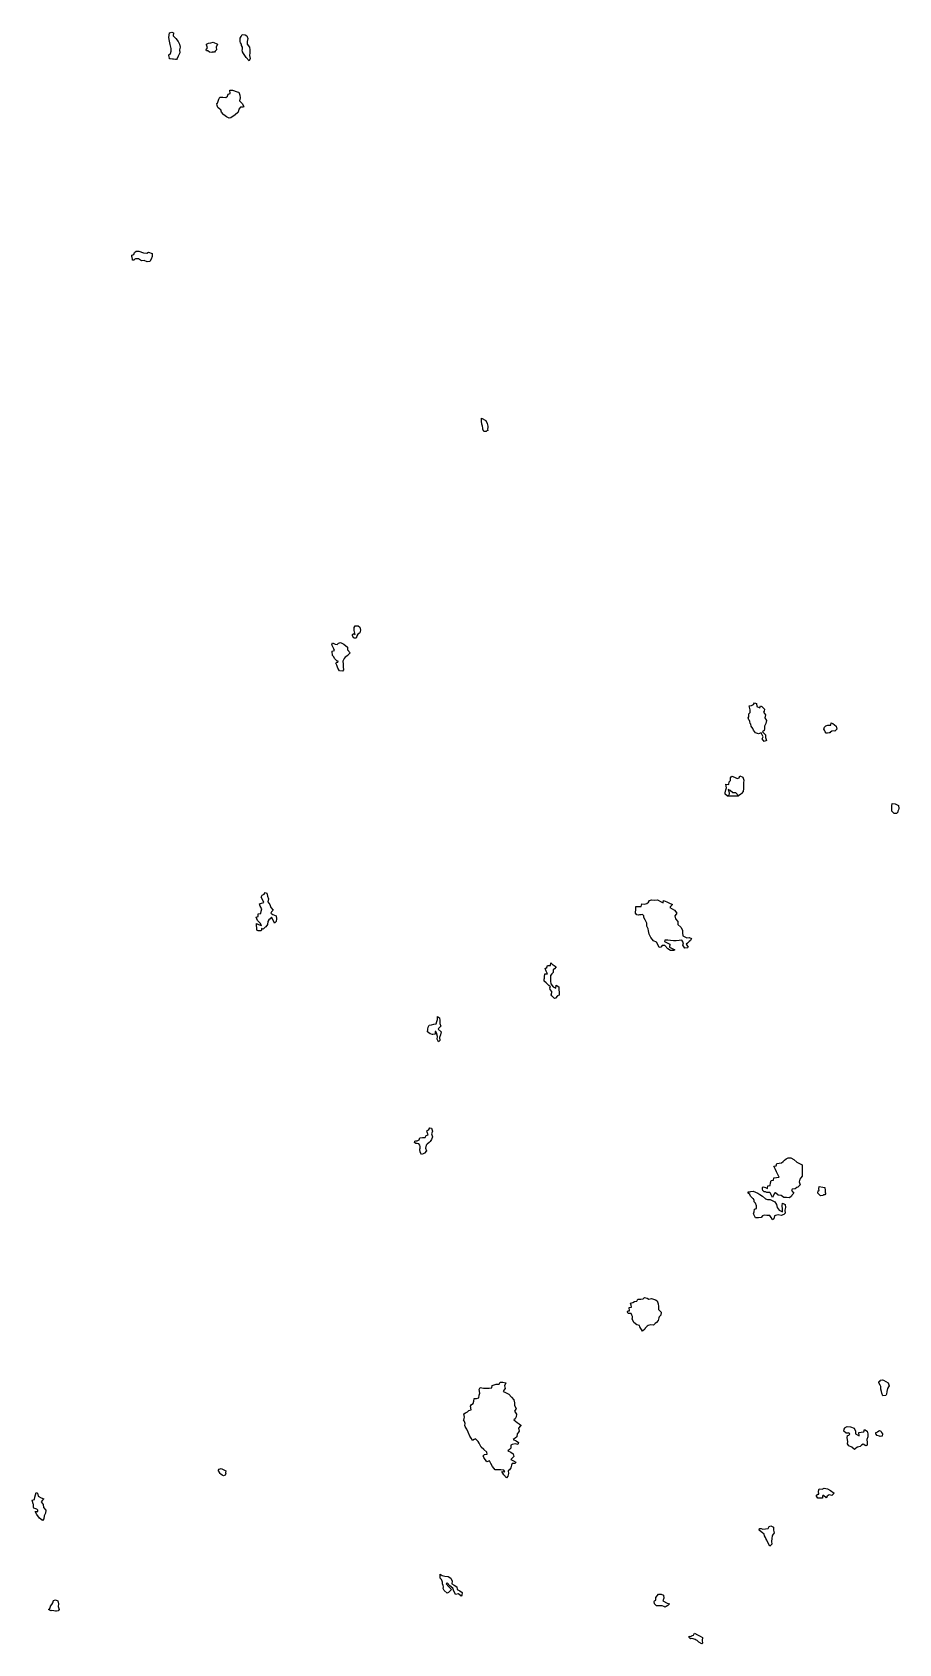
# Model space of a CAD drawing. Extents: x 450006 to 454999, y 6465006 to 6474995.
# Drawn here: x 452512 to 453124, y 6469401 to 6470539 of the extents above; entities that cross this region are included whole.
import ezdxf

# ---------------------------------------------------------------- set-up
doc = ezdxf.new("R2010")
doc.units = 0

msp = doc.modelspace()

# ---------------------------------------------------------------- linework, layer by layer
at = {"layer": '1010'}
for points in [[(452609, 6470520.58), (452608.68, 6470521), (452608.78, 6470521.2), (452608.34, 6470523), (452608.4, 6470523.58), (452609.58, 6470524.4), (452609.94, 6470526.04), (452610, 6470527.98), (452609.16, 6470530.82), (452609, 6470532), (452608.74, 6470533.24), (452608.32, 6470535.66), (452608.52, 6470537.46), (452608.9, 6470539.08), (452610.52, 6470539.46), (452611.72, 6470539), (452611.32, 6470537), (452613.24, 6470535), (452614.82, 6470533), (452615.9, 6470531), (452616.34, 6470529), (452615.92, 6470527), (452616, 6470525), (452615.28, 6470523), (452615, 6470522.6), (452614.18, 6470521), (452613.7, 6470520.28), (452613, 6470520.28), (452611.54, 6470520.44), (452611, 6470520.32), (452609.3, 6470520.68), (452609, 6470520.58), (452609, 6470520.58)], [(452659, 6470531.94), (452658.7, 6470533), (452658.68, 6470533.3), (452658.68, 6470535), (452658.72, 6470535.26), (452659.54, 6470536.44), (452660.16, 6470537.82), (452662.28, 6470537.7), (452663.54, 6470537), (452664.1, 6470535), (452663.74, 6470533), (452663.76, 6470531), (452665.38, 6470529), (452665.54, 6470527), (452665.56, 6470525), (452665.44, 6470523), (452665.72, 6470521), (452665, 6470519.34), (452663, 6470521.58), (452661, 6470524.5), (452660.48, 6470525.5), (452660.16, 6470527), (452660.46, 6470527.52), (452660.32, 6470529), (452659.78, 6470530.2), (452659.78, 6470531), (452659, 6470531.94), (452659, 6470531.94)], [(452635, 6470526.38), (452634.62, 6470527), (452634.74, 6470527.24), (452635, 6470527.48), (452635.6, 6470528.38), (452635, 6470530.5), (452634.86, 6470531.12), (452636.32, 6470531.66), (452637.9, 6470532.08), (452639.64, 6470532.34), (452642.72, 6470531), (452641.68, 6470529), (452641.98, 6470527), (452641, 6470526), (452640.64, 6470525.34), (452639, 6470525.34), (452638.74, 6470525.24), (452637, 6470525.34), (452635.78, 6470526.2), (452635, 6470526.38), (452635, 6470526.38)], [(452643, 6470486.38), (452642.68, 6470487), (452642.4, 6470487.58), (452642.34, 6470489), (452642.74, 6470489.24), (452643.3, 6470490.68), (452643.76, 6470492.22), (452644.36, 6470493.62), (452646.44, 6470493.54), (452648.54, 6470493.44), (452649.8, 6470494.18), (452650.36, 6470495.62), (452651.7, 6470496.28), (452651.44, 6470498.54), (452653.42, 6470498.56), (452656.56, 6470497.42), (452657.78, 6470497), (452658.56, 6470495), (452658.66, 6470493), (452658.18, 6470491), (452660.1, 6470489), (452661.34, 6470487), (452661, 6470486.4), (452659, 6470486.5), (452657.74, 6470485), (452657.42, 6470483), (452657, 6470482.78), (452655.12, 6470481), (452655, 6470480.74), (452653, 6470479.72), (452652.04, 6470479), (452651, 6470478.84), (452649, 6470479.56), (452647.2, 6470481), (452647, 6470481.24), (452645.64, 6470483), (452645, 6470484.54), (452644.48, 6470485), (452643, 6470486.38), (452643, 6470486.38)], [(452583, 6470378.46), (452582.4, 6470379), (452582.58, 6470379.4), (452582.16, 6470381), (452582.16, 6470381.82), (452583.52, 6470382.46), (452584.06, 6470383.92), (452585.32, 6470384.66), (452587.24, 6470384.74), (452590.38, 6470383.6), (452592.72, 6470383.26), (452593.96, 6470384.02), (452596.56, 6470383), (452596.66, 6470381), (452595.8, 6470379), (452595, 6470377.44), (452593, 6470377.16), (452591, 6470378.06), (452589, 6470378.02), (452587, 6470379.4), (452586.64, 6470379.34), (452585, 6470379.34), (452584.66, 6470379.32), (452584.28, 6470379), (452583.52, 6470378.46), (452583, 6470378.46), (452583, 6470378.46)], [(452831, 6470257.4), (452830.22, 6470259), (452830.32, 6470259.66), (452830, 6470261), (452829.54, 6470262.44), (452829.32, 6470264.66), (452829.32, 6470266.66), (452832.46, 6470265), (452833.4, 6470263), (452833.78, 6470261), (452833.72, 6470260.26), (452833.58, 6470259), (452833.9, 6470258.08), (452833, 6470257.82), (452832.62, 6470257.36), (452831, 6470257.4), (452831, 6470257.4)], [(452739, 6470111.38), (452738.2, 6470113), (452738.04, 6470113.94), (452739, 6470114.64), (452740, 6470113.98), (452739.24, 6470116.74), (452739.24, 6470118.74), (452739.96, 6470120.02), (452742.08, 6470119.9), (452743.36, 6470119), (452743.76, 6470117), (452743.28, 6470115), (452743, 6470114.74), (452741.9, 6470114.08), (452741.2, 6470113), (452741.32, 6470112.66), (452741, 6470112), (452740.64, 6470111.34), (452739, 6470111.38), (452739, 6470111.38)], [(452725, 6470098.04), (452723.9, 6470099), (452723.9, 6470100.08), (452723.78, 6470101), (452723.78, 6470102.2), (452725.4, 6470102.58), (452725, 6470103.76), (452723.46, 6470106.52), (452724, 6470107.98), (452725.98, 6470107), (452727.24, 6470106.74), (452728.14, 6470107.84), (452729.68, 6470108.3), (452732, 6470107), (452734.64, 6470105), (452734.6, 6470103), (452736.58, 6470101), (452735, 6470099.4), (452734.74, 6470099), (452733, 6470097.82), (452732.36, 6470097), (452731.4, 6470095), (452731.48, 6470093), (452731.5, 6470091), (452731.8, 6470089), (452731, 6470087.98), (452729, 6470088.14), (452727.8, 6470090.18), (452727, 6470092.12), (452726.38, 6470093.6), (452727, 6470094.22), (452727.68, 6470094.3), (452728, 6470095), (452727, 6470095.32), (452725.4, 6470097), (452725, 6470098.04), (452725, 6470098.04)], [(453019, 6470052.28), (453018.74, 6470053), (453018.36, 6470053.62), (453017.84, 6470055), (453018.24, 6470055.74), (453018.22, 6470057.76), (453019.16, 6470058.82), (453019.24, 6470060.74), (453019, 6470061.62), (453018.6, 6470063.38), (453020.18, 6470063.8), (453021.52, 6470064.46), (453022.36, 6470065.62), (453023.66, 6470065), (453023.82, 6470063), (453026.04, 6470061.94), (453026.46, 6470063.52), (453027.44, 6470063), (453029.42, 6470061), (453029, 6470059.6), (453028.58, 6470059), (453029.98, 6470057), (453029.68, 6470055), (453030.64, 6470053), (453030.38, 6470051), (453029.44, 6470049), (453029.24, 6470047), (453029, 6470046.08), (453027.9, 6470045), (453030.06, 6470043), (453030.08, 6470041), (453030.66, 6470039), (453029, 6470038.18), (453027.72, 6470040.26), (453028.32, 6470041.66), (453027, 6470044.4), (453025, 6470043.76), (453023, 6470044.32), (453021.6, 6470046.38), (453021.32, 6470047), (453021, 6470047.36), (453019.88, 6470049), (453019.58, 6470050.4), (453019.28, 6470051), (453019, 6470052.28), (453019, 6470052.28)], [(453073, 6470044.18), (453072.14, 6470045), (453071.74, 6470046.24), (453071.3, 6470047), (453071.7, 6470048.28), (453072.6, 6470049.38), (453074.12, 6470049.86), (453076.16, 6470049.82), (453076.5, 6470051.48), (453077.52, 6470051), (453079.98, 6470049), (453080.36, 6470047), (453079, 6470045.62), (453077, 6470045.9), (453076.72, 6470045.26), (453076.02, 6470045), (453075.62, 6470044.36), (453075, 6470044.44), (453073.78, 6470044.2), (453073, 6470044.18), (453073, 6470044.18)], [(453003, 6469999.98), (453001.58, 6470001), (453001.54, 6470002.44), (453001.68, 6470003), (453001.96, 6470004.02), (453002.44, 6470005.54), (453001.96, 6470008.02), (453004.16, 6470007.82), (453004.3, 6470009.68), (453005.32, 6470010.66), (453005.42, 6470012.56), (453006.24, 6470013.74), (453008.18, 6470013), (453009.96, 6470012.02), (453011.34, 6470012.64), (453012, 6470013.98), (453013.98, 6470013), (453014.64, 6470011), (453014.54, 6470009), (453014.46, 6470007), (453014.52, 6470005), (453014.32, 6470003), (453013, 6470001.52), (453012.58, 6470001), (453011, 6469999.88)], [(453011, 6469999.88), (453009, 6470002), (453007, 6470002), (453005, 6470003.52), (453003.7, 6470004.28), (453004.02, 6470003), (453004.3, 6470001.68), (453004.44, 6470001), (453003.82, 6470000.16), (453003, 6469999.98)], [(453003, 6469999.98), (453011, 6469999.88)], [(453003, 6469999.98), (453003, 6469999.98)], [(453121, 6469987.42), (453119.32, 6469989), (453119.34, 6469990.64), (453119.24, 6469991), (453119.22, 6469992.76), (453119.46, 6469994.52), (453121.74, 6469994.24), (453124.06, 6469993), (453124.24, 6469991), (453124.02, 6469989.96), (453123.62, 6469989), (453123.66, 6469988.32), (453123, 6469987.78), (453122.66, 6469987.32), (453121, 6469987.42), (453121, 6469987.42)], [(452671, 6469904.62), (452670.56, 6469905), (452670.56, 6469905.42), (452670.56, 6469907), (452670.36, 6469907.62), (452670.38, 6469909.6), (452671.7, 6469909), (452673.84, 6469908.14), (452673, 6469909.84), (452671, 6469911.86), (452669.96, 6469914.02), (452671.48, 6469914.5), (452671.54, 6469916.44), (452673.24, 6469916.74), (452673.62, 6469918.36), (452674, 6469919.98), (452673, 6469922), (452672.44, 6469923.54), (452673.9, 6469924.08), (452675.46, 6469924.52), (452675, 6469925.62), (452673.68, 6469928.3), (452674.28, 6469929.7), (452675.68, 6469930.3), (452676.52, 6469931.46), (452677.68, 6469931), (452677.98, 6469929), (452678.76, 6469927), (452678.28, 6469925), (452679.78, 6469923), (452680.42, 6469921), (452681.98, 6469919), (452681, 6469918), (452680.44, 6469917), (452681.86, 6469916.12), (452684.12, 6469915), (452684.48, 6469913), (452684.22, 6469911), (452683, 6469909.86), (452681.96, 6469912.02), (452681, 6469914.2), (452679.84, 6469913), (452679, 6469912.28), (452678.42, 6469911), (452678.18, 6469909), (452677, 6469907.4), (452676.4, 6469907), (452675, 6469905.7), (452673.86, 6469906.12), (452673.86, 6469905), (452673.4, 6469904.58), (452673, 6469904.48), (452671.54, 6469904.44), (452671, 6469904.62), (452671, 6469904.62)], [(452939, 6469915.84), (452938.12, 6469917), (452938.06, 6469917.92), (452938.34, 6469919), (452938.34, 6469919.64), (452938.3, 6469921.68), (452940.22, 6469921.76), (452942.24, 6469921.74), (452942.54, 6469923.44), (452944.56, 6469923.42), (452946.24, 6469923.74), (452947.32, 6469924.66), (452948.04, 6469925.94), (452949.58, 6469926.4), (452951.9, 6469926.08), (452953.7, 6469926.28), (452956.28, 6469925), (452957.8, 6469924.18), (452958, 6469925.98), (452960.28, 6469925), (452961.68, 6469924.3), (452964.3, 6469923), (452963, 6469921.68), (452962.48, 6469921), (452964, 6469919.98), (452965.66, 6469919), (452967.4, 6469917), (452967, 6469916.34), (452966, 6469915), (452966.34, 6469913), (452968.18, 6469911), (452967.98, 6469909), (452970.18, 6469907), (452971.44, 6469905), (452971.42, 6469903), (452971.6, 6469901), (452974.38, 6469899.6), (452976.12, 6469899.86), (452977.84, 6469899), (452977, 6469897.64), (452976.14, 6469897), (452975, 6469895.8), (452973.98, 6469895), (452975.46, 6469893), (452975, 6469892.48), (452973, 6469892.2), (452971.72, 6469894.26), (452972, 6469895.98), (452971, 6469897.78), (452969, 6469897.64), (452967, 6469897.42), (452965, 6469897.46), (452963, 6469897.54), (452961, 6469897.98), (452959, 6469897.82), (452958.66, 6469897), (452959.58, 6469896.4), (452962.4, 6469895), (452962.16, 6469893), (452964, 6469891.98), (452965.98, 6469891), (452965, 6469890.64), (452963, 6469890.46), (452961, 6469891.82), (452959, 6469894), (452957, 6469894), (452955.98, 6469893), (452955, 6469892.74), (452954.66, 6469893.32), (452953, 6469896.5), (452951, 6469897.38), (452949, 6469899.76), (452947.86, 6469902.12), (452947.4, 6469904.58), (452947, 6469905.78), (452946.18, 6469907.8), (452946.2, 6469909.78), (452945, 6469912.24), (452944, 6469913.98), (452944, 6469915), (452943, 6469915.9), (452942.18, 6469915.8), (452941, 6469915.8), (452940.36, 6469915.62), (452939, 6469915.84), (452939, 6469915.84)], [(452875, 6469867.64), (452873.64, 6469869), (452873.64, 6469870.34), (452873.94, 6469871), (452873.94, 6469872.04), (452874, 6469873.98), (452876, 6469873.98), (452875, 6469875.92), (452874.2, 6469877.78), (452875.44, 6469878.54), (452876, 6469879.98), (452878.02, 6469879.96), (452878.24, 6469881.74), (452879.38, 6469881), (452882.08, 6469879), (452881, 6469877.7), (452880.08, 6469877), (452879.94, 6469875), (452879, 6469874), (452877.98, 6469873), (452877.98, 6469871), (452877.98, 6469869), (452878.22, 6469867), (452879.98, 6469865), (452881.92, 6469864.06), (452882, 6469865.98), (452883.98, 6469865), (452884.06, 6469863), (452884.16, 6469861), (452884.14, 6469859), (452883, 6469858.46), (452881.7, 6469857), (452881, 6469856.72), (452879, 6469858.56), (452878.64, 6469859.34), (452879.14, 6469860.84), (452879, 6469861.7), (452877.9, 6469863), (452877.66, 6469864.32), (452878, 6469865), (452877, 6469865.76), (452875.76, 6469867), (452875, 6469867.64), (452875, 6469867.64)], [(452793, 6469831.76), (452791.24, 6469833), (452791.28, 6469834.7), (452791.46, 6469835), (452791.52, 6469836.46), (452792.24, 6469837.74), (452794, 6469837.98), (452795.54, 6469838.44), (452797.34, 6469838.64), (452797.68, 6469840.3), (452798.16, 6469841.82), (452798.16, 6469843.82), (452799.68, 6469843), (452799.98, 6469841), (452799.9, 6469839), (452800.64, 6469837), (452799, 6469835.34), (452798.74, 6469835), (452800.7, 6469833), (452800.38, 6469831), (452799.7, 6469829), (452799.98, 6469827), (452799, 6469826), (452798, 6469827.98), (452798.24, 6469829.74), (452797.5, 6469832.48), (452797, 6469833.32), (452796.56, 6469833.42), (452796.56, 6469833), (452796.48, 6469831.5), (452795, 6469831.32), (452794.74, 6469831.24), (452793, 6469831.76), (452793, 6469831.76)], [(452783, 6469754.12), (452782, 6469755), (452782.12, 6469755.86), (452783, 6469755.98), (452783.88, 6469756.1), (452785.2, 6469756.78), (452785.72, 6469758.26), (452787.54, 6469758.44), (452789.52, 6469758.46), (452790.18, 6469759.8), (452791.7, 6469760.28), (452791, 6469762.2), (452790.74, 6469763.24), (452791.98, 6469764), (452792.74, 6469765.24), (452793.98, 6469765), (452794.58, 6469763), (452794.02, 6469761), (452794.66, 6469759), (452794.06, 6469757), (452793, 6469755.72), (452792.28, 6469755), (452791, 6469753.7), (452790.14, 6469753), (452789.64, 6469751), (452790.4, 6469749), (452789, 6469747.34), (452787.98, 6469747), (452787, 6469746.38), (452786, 6469747.98), (452785.76, 6469750.22), (452786.08, 6469751), (452786, 6469751.98), (452785.74, 6469753), (452785, 6469753.96), (452783.9, 6469754.08), (452783, 6469754.12), (452783, 6469754.12)], [(453029, 6469720.04), (453028.16, 6469721), (453028, 6469721.98), (453028, 6469723), (453028.42, 6469723.56), (453029.98, 6469723), (453031.5, 6469722.48), (453031.72, 6469724.26), (453033.4, 6469724.58), (453033.48, 6469726.5), (453034, 6469727.98), (453035.68, 6469728.3), (453036, 6469729.98), (453037.72, 6469730.26), (453039.64, 6469730.34), (453039, 6469731.84), (453037.84, 6469734.14), (453037, 6469735.9), (453035.9, 6469738.08), (453037.66, 6469738.32), (453038, 6469739.98), (453039.62, 6469740.36), (453041.34, 6469740.64), (453042.54, 6469741.44), (453043.58, 6469742.4), (453044.54, 6469743.44), (453045.98, 6469744), (453048, 6469743.98), (453049.98, 6469743), (453052.14, 6469741), (453054, 6469739.98), (453055.98, 6469739), (453055.98, 6469737), (453056, 6469735), (453055.98, 6469733), (453055.98, 6469731), (453055, 6469730), (453054.36, 6469729), (453053.76, 6469727), (453054.64, 6469725), (453053, 6469723.34), (453052.28, 6469723), (453051, 6469722.22), (453049, 6469722), (453048.46, 6469721), (453049.98, 6469719), (453049, 6469718), (453048.36, 6469717), (453047, 6469715.76), (453045, 6469716), (453043, 6469716), (453041, 6469717.42), (453039, 6469717.66), (453037, 6469719.34), (453036.44, 6469719), (453035.52, 6469717), (453035, 6469716), (453034, 6469717.98), (453033.54, 6469719), (453033, 6469719.5), (453032.52, 6469719.46), (453031, 6469719.46), (453029.98, 6469720), (453029, 6469720.04), (453029, 6469720.04)], [(453019, 6469718.08), (453017.84, 6469719), (453017.84, 6469720.14), (453019, 6469720.14), (453019.6, 6469720.38), (453021.44, 6469720.54), (453024.52, 6469719), (453025.94, 6469718.04), (453027.82, 6469717), (453029.98, 6469715), (453031.46, 6469714.52), (453033.44, 6469714.54), (453036.54, 6469713), (453037.78, 6469711), (453038.26, 6469709), (453039.82, 6469707), (453042.16, 6469705.82), (453042, 6469707.98), (453041.76, 6469710.22), (453042, 6469711.98), (453043.98, 6469711), (453044.22, 6469709), (453043.74, 6469707), (453043.84, 6469705), (453043, 6469704), (453041, 6469703.4), (453039, 6469703.68), (453037, 6469703.4), (453036.48, 6469703), (453035.98, 6469701), (453035, 6469700.28), (453034, 6469701.98), (453033, 6469703.32), (453031, 6469703.34), (453029, 6469703.56), (453027.98, 6469703), (453027, 6469702), (453025, 6469701.76), (453023, 6469701.56), (453021.56, 6469704.42), (453022.02, 6469705.96), (453022.2, 6469707.78), (453023.78, 6469708.2), (453023.72, 6469710.26), (453023, 6469712), (453022, 6469713), (453022, 6469713.98), (453021.52, 6469715), (453021, 6469715.24), (453019.36, 6469717), (453019, 6469718.08), (453019, 6469718.08)], [(453069, 6469717.12), (453067.12, 6469719), (453067.34, 6469720.64), (453068.04, 6469721), (453067.84, 6469722.14), (453068.06, 6469723.92), (453070.58, 6469723.4), (453071.9, 6469723), (453072.32, 6469721), (453072.32, 6469719.66), (453072.64, 6469719), (453071.96, 6469718.02), (453071, 6469717.8), (453070.64, 6469717.34), (453069, 6469717.12), (453069, 6469717.12)], [(452933, 6469634), (452932.44, 6469635), (452932.54, 6469635.44), (452933, 6469635.98), (452934, 6469635.98), (452933.58, 6469638.4), (452935.44, 6469638.54), (452935, 6469640), (452934.62, 6469641.36), (452936.26, 6469641.72), (452937.4, 6469642.58), (452939.2, 6469642.78), (452939.8, 6469644.18), (452941.82, 6469644.16), (452943.54, 6469644.44), (452944.56, 6469645.42), (452946.48, 6469645), (452947.7, 6469644.28), (452949.36, 6469644.62), (452952.36, 6469643.62), (452953.46, 6469643), (452954.1, 6469641), (452954.52, 6469639), (452954.5, 6469637), (452956.3, 6469635), (452956.14, 6469633), (452955, 6469631.68), (452954.66, 6469631), (452954.24, 6469629), (452953, 6469627.74), (452952.08, 6469627), (452951, 6469625.9), (452949, 6469626), (452947, 6469625.6), (452946.36, 6469625), (452945, 6469623.62), (452944.66, 6469623), (452943, 6469621.64), (452941.32, 6469624.66), (452941, 6469625.62), (452939, 6469626), (452937, 6469627.76), (452935.76, 6469630.22), (452936, 6469631), (452936.08, 6469631.9), (452935.62, 6469633), (452935, 6469634.08), (452933.9, 6469634.08), (452933, 6469634), (452933, 6469634)], [(452817, 6469558.16), (452816.6, 6469559), (452816.76, 6469559.22), (452817, 6469559.98), (452817.2, 6469560.78), (452817, 6469562), (452816.74, 6469563.24), (452818.06, 6469563.92), (452819.32, 6469564.66), (452820.38, 6469565.6), (452822, 6469565.98), (452821.5, 6469568.48), (452822.14, 6469569.84), (452823.54, 6469570.44), (452823.82, 6469572.16), (452824.04, 6469573.94), (452825.88, 6469574.1), (452827.52, 6469574.46), (452827.62, 6469576.36), (452828.12, 6469577.86), (452827.7, 6469580.28), (452828.32, 6469581.66), (452830.74, 6469581.24), (452832.64, 6469581.34), (452834.64, 6469581.34), (452836.54, 6469581.44), (452836.74, 6469583.24), (452838.32, 6469583.66), (452839.74, 6469584.24), (452841.8, 6469584.18), (452842.42, 6469585.56), (452844.5, 6469585.48), (452846.44, 6469585), (452845.68, 6469583), (452846.14, 6469581), (452845, 6469579.84), (452844.74, 6469579), (452845.32, 6469578.66), (452848.66, 6469577), (452850.46, 6469575), (452852.28, 6469573), (452852.62, 6469571), (452852.66, 6469569), (452853.82, 6469567), (452853, 6469565.76), (452852.58, 6469565), (452853.96, 6469563), (452853.88, 6469561), (452853, 6469559.74), (452852.16, 6469559), (452854.56, 6469557), (452856, 6469555.98), (452857.32, 6469555), (452857, 6469554.6), (452855.54, 6469553), (452856.04, 6469551), (452855, 6469549.42), (452854.44, 6469549), (452854.32, 6469547), (452853, 6469545.94), (452851.7, 6469545), (452853.78, 6469544.2), (452855.56, 6469543), (452855, 6469541.52), (452853, 6469541.98), (452851, 6469541.5), (452850.06, 6469541), (452849.98, 6469539), (452849, 6469538), (452847.98, 6469537), (452850, 6469535.98), (452851.74, 6469535), (452852.18, 6469533), (452851, 6469531.8), (452849.98, 6469531), (452852, 6469529.98), (452853.64, 6469529), (452853, 6469528.04), (452851, 6469528), (452850.58, 6469527), (452850.06, 6469525), (452849, 6469523.66), (452848.22, 6469523), (452848.32, 6469521), (452847.98, 6469519), (452847, 6469518), (452845, 6469520.14), (452843.64, 6469522.34), (452845.74, 6469522.24), (452845, 6469523.38), (452843, 6469523.5), (452841, 6469523.58), (452839, 6469523.6), (452837, 6469525.9), (452835.8, 6469528.18), (452835, 6469529.88), (452833, 6469529.24), (452831, 6469532.2), (452830.58, 6469533.4), (452831.54, 6469534.44), (452833.32, 6469534.66), (452833, 6469536), (452831, 6469538), (452829, 6469539.66), (452827.66, 6469542.32), (452827, 6469543.58), (452825, 6469545.6), (452824.12, 6469545), (452823, 6469544.34), (452822, 6469545.98), (452821, 6469547.4), (452819.88, 6469550.1), (452819, 6469552.4), (452818.44, 6469553), (452817.74, 6469554.24), (452817.54, 6469555), (452817.7, 6469556.28), (452817.6, 6469557), (452817, 6469558.16), (452817, 6469558.16)], [(453111, 6469583.48), (453110.08, 6469585), (453110.2, 6469585.78), (453111, 6469586.5), (453111.1, 6469586.88), (453112.76, 6469587.22), (453113.46, 6469587), (453116.74, 6469585), (453117.52, 6469583), (453117, 6469582.32), (453116.28, 6469581), (453115.7, 6469579), (453115.54, 6469577), (453115, 6469576), (453113, 6469575.94), (453112.22, 6469577.76), (453112.1, 6469579), (453111.5, 6469580.48), (453111.46, 6469581), (453111.46, 6469582.52), (453111.22, 6469583), (453111, 6469583.48), (453111, 6469583.48)], [(453087, 6469549.42), (453085.4, 6469551), (453085.62, 6469552.36), (453086.12, 6469553), (453086.38, 6469553.6), (453087.74, 6469554.24), (453090.02, 6469553.96), (453092.62, 6469553), (453093.7, 6469551), (453093.54, 6469549), (453096.34, 6469547.64), (453096, 6469549.98), (453097.72, 6469550.26), (453099.62, 6469550.36), (453100, 6469551.98), (453101.98, 6469551), (453102.36, 6469549), (453102.44, 6469547), (453101.58, 6469545), (453101.98, 6469543), (453101.98, 6469541), (453101, 6469540.58), (453099, 6469541.76), (453098, 6469541), (453097, 6469540.06), (453095, 6469539.54), (453093.98, 6469539), (453093, 6469538), (453091, 6469539.64), (453089, 6469540.44), (453088, 6469541.98), (453088.34, 6469543.64), (453087.78, 6469546.2), (453088.02, 6469547.96), (453089, 6469547.98), (453089.32, 6469548.66), (453089.74, 6469549), (453089, 6469549.64), (453088.58, 6469549.4), (453087, 6469549.42), (453087, 6469549.42)], [(453109, 6469547.92), (453107.92, 6469549), (453108.12, 6469549.86), (453109, 6469550.22), (453109.38, 6469550.6), (453110.58, 6469551.4), (453111.66, 6469551), (453112.04, 6469549.94), (453112.8, 6469549), (453112.5, 6469547.48), (453111, 6469547.18), (453110.58, 6469547.4), (453109, 6469547.92), (453109, 6469547.92)], [(452645, 6469520.48), (452644.6, 6469521), (452643.88, 6469522.1), (452643.26, 6469523), (452643.84, 6469524.14), (452645.36, 6469524.62), (452648.6, 6469523), (452648.46, 6469521.52), (452648.66, 6469521), (452648.08, 6469519.9), (452647, 6469519.24), (452646.1, 6469519.88), (452645, 6469520.48), (452645, 6469520.48)], [(452513, 6469496.4), (452512.78, 6469497), (452512.74, 6469497.24), (452512.72, 6469499), (452512.48, 6469499.5), (452511.78, 6469502.2), (452513.32, 6469502.66), (452513.6, 6469504.38), (452514.14, 6469505.84), (452514.52, 6469507.46), (452515.5, 6469507), (452516.08, 6469505), (452518.16, 6469503.82), (452519.98, 6469503), (452519, 6469502.2), (452518.18, 6469501), (452519.4, 6469499), (452519.72, 6469497), (452521.34, 6469495), (452521.18, 6469493), (452521, 6469492.56), (452520.16, 6469491), (452520, 6469489), (452519, 6469487.76), (452517, 6469489.52), (452515, 6469491.94), (452513.92, 6469494.06), (452515, 6469494.14), (452515.76, 6469494.22), (452515.82, 6469495), (452515, 6469495.72), (452513.64, 6469496.34), (452513, 6469496.4), (452513, 6469496.4)], [(453067, 6469503.62), (453066.08, 6469505), (453066.2, 6469505.78), (453067, 6469506.48), (453067.64, 6469506.34), (453067.5, 6469508.48), (453067.92, 6469510.06), (453069.98, 6469510), (453071.42, 6469510.56), (453073.9, 6469510.08), (453076.08, 6469509), (453078.64, 6469507), (453077, 6469505.4), (453075, 6469505.94), (453073.68, 6469505), (453073, 6469503.8), (453071, 6469505.54), (453070.58, 6469505.4), (453070.34, 6469505), (453070.34, 6469503.64), (453069, 6469503.64), (453068.48, 6469503.5), (453067, 6469503.62), (453067, 6469503.62)], [(453027, 6469479.68), (453025.68, 6469481), (453025.92, 6469482.06), (453027, 6469482.04), (453028.24, 6469481.74), (453030, 6469481.98), (453031.92, 6469482.06), (453032.54, 6469483.44), (453033.9, 6469484.08), (453035.8, 6469483), (453035.8, 6469481), (453036.24, 6469479), (453035, 6469477.32), (453034.66, 6469477), (453034.56, 6469475), (453034.28, 6469473), (453034.6, 6469471), (453033, 6469469.56), (453031.38, 6469472.6), (453031, 6469474), (453030.26, 6469475), (453030.16, 6469475.82), (453029.32, 6469477), (453029, 6469478.12), (453027.94, 6469479), (453027, 6469479.68), (453027, 6469479.68)], [(452801, 6469446), (452800.08, 6469447), (452800, 6469447.98), (452800, 6469449), (452800, 6469449.98), (452801.48, 6469449), (452803.5, 6469448.48), (452805.66, 6469448.32), (452807.74, 6469447), (452808.52, 6469445), (452808.28, 6469443), (452810, 6469441.98), (452811.98, 6469441), (452812.22, 6469439), (452814, 6469437.98), (452815.58, 6469437), (452815.36, 6469435), (452815, 6469434.34), (452813, 6469436.02), (452811, 6469435.46), (452809.46, 6469438.52), (452809, 6469440), (452807, 6469441.7), (452805, 6469443.66), (452804.3, 6469443), (452806.22, 6469441), (452808.16, 6469439), (452807, 6469437.82), (452805.98, 6469437), (452805, 6469436.52), (452803, 6469438.32), (452802.32, 6469439.66), (452802.46, 6469441), (452802.16, 6469441.82), (452801.84, 6469443), (452801.68, 6469444.3), (452801.62, 6469445), (452801, 6469446), (452801, 6469446)], [(452953, 6469427.6), (452951.6, 6469429), (452951.34, 6469430.64), (452951.7, 6469431), (452952.58, 6469431.4), (452952.56, 6469433.42), (452953.52, 6469434.46), (452954.34, 6469435.64), (452956.26, 6469435.72), (452957.98, 6469435), (452958.24, 6469433), (452957.42, 6469431), (452960.6, 6469429.38), (452962.28, 6469429), (452961, 6469427.82), (452959.88, 6469427), (452959, 6469426.58), (452958.16, 6469427), (452957, 6469427.42), (452956.42, 6469427.56), (452955, 6469427.46), (452954.6, 6469427.38), (452953, 6469427.6), (452953, 6469427.6)], [(452525, 6469423.86), (452523.4, 6469425), (452524.32, 6469425.66), (452524.7, 6469427), (452524.78, 6469427.2), (452525.64, 6469428.34), (452526.28, 6469429.7), (452526.78, 6469431.2), (452528.2, 6469431.78), (452529.96, 6469431), (452530.28, 6469429), (452530.12, 6469427), (452530.74, 6469425), (452530, 6469423.98), (452529, 6469423.76), (452528.2, 6469423.78), (452527, 6469424), (452525.7, 6469424.28), (452525, 6469423.86), (452525, 6469423.86)], [(452977, 6469404.08), (452976, 6469405), (452976, 6469405.98), (452977, 6469405.86), (452977.76, 6469406.22), (452979.16, 6469406.82), (452979.9, 6469408.08), (452981.92, 6469407), (452983.94, 6469406.04), (452985.46, 6469405), (452985.38, 6469403), (452985.54, 6469401), (452985, 6469400.68), (452983, 6469401.74), (452981.74, 6469403), (452981, 6469403.16), (452980.34, 6469403.64), (452979, 6469404.14), (452977.52, 6469404.46), (452977, 6469404.08), (452977, 6469404.08)]]:
    msp.add_lwpolyline(points, dxfattribs=at)

doc.saveas('drawing.dxf')
